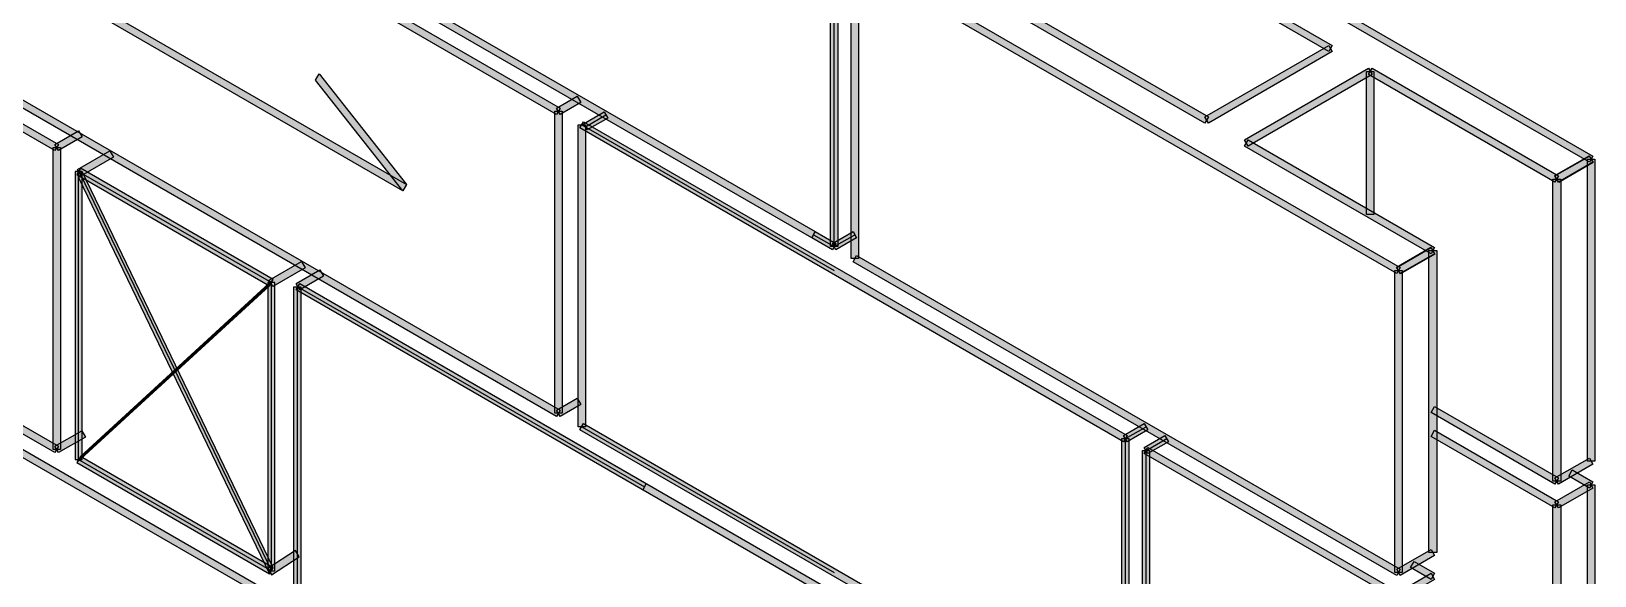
# Model space of a CAD drawing. Extents: x 0 to 119, y 0 to 84.
# Drawn here: x 52.789 to 56.724, y 47.418 to 48.788 of the extents above; entities that cross this region are included whole.
import ezdxf

# ---------------------------------------------------------------- set-up
doc = ezdxf.new("R2010")
doc.units = 0
doc.header["$MEASUREMENT"] = 0
doc.layers.add('3', color=7, linetype='CONTINUOUS')

msp = doc.modelspace()

# ---------------------------------------------------------------- linework, layer by layer
at = {"layer": '3', "color": 7, "linetype": 'Continuous'}
for p, q in [((54.809431, 48.245936), (54.809431, 49.005936)), ((54.18316, 48.547516), (54.235122, 48.577516)), ((54.174159, 48.55271), (54.809431, 48.185936)), ((52.907913, 48.435335), (53.392887, 48.155336)), ((52.907913, 48.435335), (53.392887, 48.155336)), ((52.907913, 47.71012), (52.907913, 48.435335)), ((52.912413, 48.427541), (53.392887, 47.430118)), ((52.912413, 48.427541), (53.392887, 47.430118)), ((54.75747, 48.275936), (54.809431, 48.245936)), ((54.809431, 48.245936), (54.861393, 48.275936)), ((52.907913, 47.71012), (53.392887, 48.155336)), ((52.907913, 47.71012), (53.392887, 48.155336)), ((53.392887, 47.430118), (53.392887, 48.155336)), ((53.458432, 47.385106), (53.458431, 48.145106)), ((53.459869, 48.145106), (54.331954, 47.641607)), ((54.17416, 47.792711), (54.809431, 47.425936)), ((55.542313, 47.762807), (55.594274, 47.792807)), ((55.542313, 47.002807), (55.542313, 47.762807)), ((55.594274, 47.732807), (55.646236, 47.762807)), ((55.594275, 46.972807), (55.594274, 47.732807)), ((52.907913, 47.71012), (53.392887, 47.430118))]:
    msp.add_line(p, q, dxfattribs=at)
for points in [[(54.119947, 48.594401), (54.110947, 48.578813), (52.206112, 49.678569), (52.215112, 49.694158), (54.119947, 48.594401)], [(52.857356, 48.503358), (52.848356, 48.487769), (51.514204, 49.258043), (51.523204, 49.273631), (52.857356, 48.503358)], [(55.341866, 49.248142), (55.350866, 49.263731), (56.71902, 48.473827), (56.71002, 48.458239), (55.341866, 49.248142)], [(55.341866, 49.148142), (55.350866, 49.163731), (56.062969, 48.752598), (56.053969, 48.73701), (55.341866, 49.148142)], [(53.732724, 48.402208), (53.723724, 48.386619), (52.534046, 49.073481), (52.543046, 49.089069), (53.732724, 48.402208)], [(53.453931, 49.018141), (53.462931, 49.03373), (54.76197, 48.28373), (54.75297, 48.268142), (53.453931, 49.018141)], [(54.818431, 48.245936), (54.800431, 48.245936), (54.800431, 49.005936), (54.818431, 49.005936), (54.818431, 48.245936)], [(54.852392, 48.975936), (54.870392, 48.975936), (54.870393, 48.215936), (54.852393, 48.215936), (54.852392, 48.975936)], [(56.234046, 48.193827), (56.225046, 48.178238), (54.856892, 48.968142), (54.865892, 48.98373), (56.234046, 48.193827)], [(55.7512, 48.572598), (55.7422, 48.557009), (55.030097, 48.968142), (55.039097, 48.98373), (55.7512, 48.572598)], [(54.119948, 47.834401), (54.110948, 47.818813), (52.192613, 48.926365), (52.201613, 48.941953), (54.119948, 47.834401)], [(56.053969, 48.752598), (56.062969, 48.73701), (55.7512, 48.557009), (55.7422, 48.572598), (56.053969, 48.752598)], [(53.732724, 48.402208), (53.723724, 48.386619), (53.504233, 48.665272), (53.513233, 48.68086), (53.732724, 48.402208)], [(56.153969, 48.694863), (56.162969, 48.679275), (55.8512, 48.499274), (55.8422, 48.514863), (56.153969, 48.694863)], [(56.149469, 48.687069), (56.167469, 48.687069), (56.167469, 48.327069), (56.149469, 48.327069), (56.149469, 48.687069)], [(56.632418, 48.423827), (56.623418, 48.408238), (56.153969, 48.679275), (56.162969, 48.694863), (56.632418, 48.423827)], [(54.119947, 48.578813), (54.110947, 48.594401), (54.162909, 48.624401), (54.171909, 48.608813), (54.119947, 48.578813)], [(54.106447, 48.586607), (54.124447, 48.586607), (54.124448, 47.826607), (54.106448, 47.826607), (54.106447, 48.586607)], [(55.546813, 47.770601), (55.537813, 47.755012), (54.169659, 48.544916), (54.178659, 48.560504), (55.546813, 47.770601)], [(54.18766, 48.539722), (54.17866, 48.555311), (54.230622, 48.585311), (54.239622, 48.569722), (54.18766, 48.539722)], [(52.857356, 48.487769), (52.848356, 48.503358), (52.907889, 48.537729), (52.916889, 48.522141), (52.857356, 48.487769)], [(52.857356, 48.487769), (52.848356, 48.503358), (52.907889, 48.537729), (52.916889, 48.522141), (52.857356, 48.487769)], [(54.183159, 47.79271), (54.165159, 47.79271), (54.165159, 48.55271), (54.183159, 48.55271), (54.183159, 47.79271)], [(54.165159, 48.55271), (54.183159, 48.55271), (54.183159, 47.79271), (54.165159, 47.79271), (54.165159, 48.55271)], [(54.165159, 48.55271), (54.183159, 48.55271), (54.183159, 47.79271), (54.165159, 47.79271), (54.165159, 48.55271)], [(51.512767, 48.498043), (51.521767, 48.513631), (52.857357, 47.743358), (52.848357, 47.727769), (51.512767, 48.498043)], [(52.861857, 47.735564), (52.843857, 47.735564), (52.843856, 48.495564), (52.861856, 48.495564), (52.861857, 47.735564)], [(52.861857, 47.735564), (52.843857, 47.735564), (52.843856, 48.495564), (52.861856, 48.495564), (52.861857, 47.735564)], [(52.91413, 48.424567), (52.90513, 48.440155), (52.986511, 48.487141), (52.995511, 48.471552), (52.91413, 48.424567)], [(52.91413, 48.424567), (52.90513, 48.440155), (52.986511, 48.487141), (52.995511, 48.471552), (52.91413, 48.424567)], [(55.8422, 48.499274), (55.8512, 48.514863), (56.320648, 48.243827), (56.311648, 48.228238), (55.8422, 48.499274)], [(53.388387, 48.147541), (53.397387, 48.16313), (52.912412, 48.44313), (52.903413, 48.427541), (53.388387, 48.147541)], [(56.632918, 48.407372), (56.622918, 48.424693), (56.70952, 48.474693), (56.71952, 48.457372), (56.632918, 48.407372)], [(56.632418, 48.408238), (56.623418, 48.423827), (56.71002, 48.473827), (56.71902, 48.458239), (56.632418, 48.408238)], [(56.70552, 48.466033), (56.72352, 48.466033), (56.72352, 47.706033), (56.70552, 47.706033), (56.70552, 48.466033)], [(52.916913, 48.435335), (52.898913, 48.435335), (52.898913, 47.71012), (52.916913, 47.71012), (52.916913, 48.435335)], [(53.388387, 47.422324), (53.397387, 47.437913), (52.916913, 48.435335), (52.907913, 48.419747), (53.388387, 47.422324)], [(56.617918, 48.416033), (56.637918, 48.416033), (56.637918, 47.656033), (56.617918, 47.656033), (56.617918, 48.416033)], [(54.813931, 48.25373), (54.804931, 48.238142), (54.75297, 48.268142), (54.76197, 48.28373), (54.813931, 48.25373)], [(54.856893, 48.28373), (54.865893, 48.268142), (54.813931, 48.238142), (54.804931, 48.25373), (54.856893, 48.28373)], [(56.234546, 48.177372), (56.224546, 48.194693), (56.311148, 48.244693), (56.321148, 48.227372), (56.234546, 48.177372)], [(56.234046, 48.178238), (56.225046, 48.193827), (56.311648, 48.243827), (56.320648, 48.228238), (56.234046, 48.178238)], [(53.396528, 48.146054), (53.387528, 48.161643), (53.468909, 48.208628), (53.477909, 48.19304), (53.396528, 48.146054)], [(53.396528, 48.146054), (53.387528, 48.161643), (53.468909, 48.208628), (53.477909, 48.19304), (53.396528, 48.146054)], [(54.856893, 48.208142), (54.865893, 48.22373), (56.234046, 47.433827), (56.225046, 47.418238), (54.856893, 48.208142)], [(56.306148, 48.236033), (56.326148, 48.236033), (56.326149, 47.476033), (56.306149, 47.476033), (56.306148, 48.236033)], [(53.388387, 48.147541), (53.397387, 48.16313), (52.912413, 47.717914), (52.903413, 47.702326), (53.388387, 48.147541)], [(53.464368, 48.137311), (53.455368, 48.1529), (53.514901, 48.187271), (53.523901, 48.171682), (53.464368, 48.137311)], [(53.464368, 48.137311), (53.455368, 48.1529), (53.514901, 48.187271), (53.523901, 48.171682), (53.464368, 48.137311)], [(56.238546, 47.426033), (56.220546, 47.426033), (56.220546, 48.186033), (56.238546, 48.186033), (56.238546, 47.426033)], [(53.383887, 47.430118), (53.401887, 47.430118), (53.401887, 48.155336), (53.383887, 48.155336), (53.383887, 47.430118)], [(53.449431, 48.145106), (53.467431, 48.145106), (53.467432, 47.385106), (53.449432, 47.385106), (53.449431, 48.145106)], [(54.798521, 47.382627), (54.789521, 47.367039), (53.455369, 48.137312), (53.464369, 48.1529), (54.798521, 47.382627)], [(54.336454, 47.649401), (54.327454, 47.633813), (53.455369, 48.137312), (53.464369, 48.1529), (54.336454, 47.649401)], [(54.336454, 47.649401), (54.327454, 47.633813), (53.455369, 48.137312), (53.464369, 48.1529), (54.336454, 47.649401)], [(54.119948, 46.954401), (54.110948, 46.938813), (52.206113, 48.038569), (52.215113, 48.054158), (54.119948, 46.954401)], [(54.119948, 47.818813), (54.110948, 47.834401), (54.162909, 47.864401), (54.171909, 47.848813), (54.119948, 47.818813)], [(56.311649, 47.828238), (56.320649, 47.843827), (56.632418, 47.663827), (56.623418, 47.648238), (56.311649, 47.828238)], [(52.915808, 47.782301), (52.924808, 47.766713), (52.857357, 47.727769), (52.848357, 47.743358), (52.915808, 47.782301)], [(52.915808, 47.782301), (52.924808, 47.766713), (52.857357, 47.727769), (52.848357, 47.743358), (52.915808, 47.782301)], [(55.546813, 47.010601), (55.537813, 46.995012), (54.16966, 47.784917), (54.17866, 47.800506), (55.546813, 47.010601)], [(55.546813, 47.755012), (55.537813, 47.770601), (55.589774, 47.800601), (55.598774, 47.785012), (55.546813, 47.755012)], [(55.598774, 47.725012), (55.589774, 47.740601), (55.641736, 47.770601), (55.650736, 47.755012), (55.598774, 47.725012)], [(56.632418, 47.603827), (56.623418, 47.588238), (56.311649, 47.768238), (56.320649, 47.783827), (56.632418, 47.603827)], [(55.533313, 47.762807), (55.551313, 47.762807), (55.551313, 47.002807), (55.533313, 47.002807), (55.533313, 47.762807)], [(55.533313, 47.762807), (55.551313, 47.762807), (55.551313, 47.002807), (55.533313, 47.002807), (55.533313, 47.762807)], [(55.585274, 47.732807), (55.603274, 47.732807), (55.603275, 46.972807), (55.585275, 46.972807), (55.585274, 47.732807)], [(55.585274, 47.732807), (55.603274, 47.732807), (55.603275, 46.972807), (55.585275, 46.972807), (55.585274, 47.732807)], [(56.234046, 47.373827), (56.225046, 47.358238), (55.589774, 47.725012), (55.598774, 47.740601), (56.234046, 47.373827)], [(52.912413, 47.717914), (52.903413, 47.702326), (53.388387, 47.422324), (53.397387, 47.437913), (52.912413, 47.717914)], [(56.71002, 47.713827), (56.71902, 47.698239), (56.632418, 47.648238), (56.623418, 47.663827), (56.71002, 47.713827)], [(56.71002, 47.713827), (56.71902, 47.698239), (56.632418, 47.648238), (56.623418, 47.663827), (56.71002, 47.713827)], [(56.632418, 47.588238), (56.623418, 47.603827), (56.71002, 47.653827), (56.71902, 47.638239), (56.632418, 47.588238)], [(56.658059, 47.668238), (56.667059, 47.683827), (56.71902, 47.653827), (56.71002, 47.638239), (56.658059, 47.668238)], [(56.70552, 47.646033), (56.72352, 47.646033), (56.723521, 46.886033), (56.705521, 46.886033), (56.70552, 47.646033)], [(56.617918, 47.596033), (56.637918, 47.596033), (56.637918, 46.836033), (56.617918, 46.836033), (56.617918, 47.596033)], [(53.462923, 47.46556), (53.453923, 47.481149), (53.383887, 47.435518), (53.392887, 47.41993), (53.462923, 47.46556)], [(56.311649, 47.483827), (56.320649, 47.468238), (56.234046, 47.418238), (56.225046, 47.433827), (56.311649, 47.483827)], [(56.311649, 47.483827), (56.320649, 47.468238), (56.234046, 47.418238), (56.225046, 47.433827), (56.311649, 47.483827)], [(56.234046, 47.358238), (56.225046, 47.373827), (56.311649, 47.423827), (56.320649, 47.408238), (56.234046, 47.358238)], [(56.259687, 47.438238), (56.268687, 47.453827), (56.320649, 47.423827), (56.311649, 47.408238), (56.259687, 47.438238)]]:
    msp.add_lwpolyline(points, dxfattribs=at)
for points in [[(54.119947, 48.594401), (52.206112, 49.678569), (52.215112, 49.694158)], [(54.119947, 48.594401), (54.110947, 48.578813), (52.206112, 49.678569)], [(54.119947, 48.594401), (52.215112, 49.694158), (54.119947, 48.594401)], [(52.857356, 48.503358), (51.514204, 49.258043), (51.523204, 49.273631)], [(52.857356, 48.503358), (51.523204, 49.273631), (52.857356, 48.503358)], [(52.857356, 48.503358), (52.848356, 48.487769), (51.514204, 49.258043)], [(55.341866, 49.248142), (55.350866, 49.263731), (56.71902, 48.473827)], [(55.341866, 49.248142), (56.71902, 48.473827), (56.71002, 48.458239)], [(55.341866, 49.248142), (56.71002, 48.458239), (55.341866, 49.248142)], [(55.341866, 49.148142), (55.350866, 49.163731), (56.062969, 48.752598)], [(55.341866, 49.148142), (56.062969, 48.752598), (56.053969, 48.73701)], [(55.341866, 49.148142), (56.053969, 48.73701), (55.341866, 49.148142)], [(53.732724, 48.402208), (52.534046, 49.073481), (52.543046, 49.089069)], [(53.732724, 48.402208), (53.723724, 48.386619), (52.534046, 49.073481)], [(53.732724, 48.402208), (52.543046, 49.089069), (53.732724, 48.402208)], [(53.453931, 49.018141), (53.462931, 49.03373), (54.76197, 48.28373)], [(53.453931, 49.018141), (54.76197, 48.28373), (54.75297, 48.268142)], [(53.453931, 49.018141), (54.75297, 48.268142), (53.453931, 49.018141)], [(54.818431, 48.245936), (54.800431, 48.245936), (54.800431, 49.005936)], [(54.818431, 48.245936), (54.800431, 49.005936), (54.818431, 49.005936)], [(54.818431, 48.245936), (54.818431, 49.005936), (54.818431, 48.245936)], [(54.852392, 48.975936), (54.870392, 48.975936), (54.870393, 48.215936)], [(54.852392, 48.975936), (54.870393, 48.215936), (54.852393, 48.215936)], [(54.852392, 48.975936), (54.852393, 48.215936), (54.852392, 48.975936)], [(56.234046, 48.193827), (54.856892, 48.968142), (54.865892, 48.98373)], [(56.234046, 48.193827), (56.225046, 48.178238), (54.856892, 48.968142)], [(56.234046, 48.193827), (54.865892, 48.98373), (56.234046, 48.193827)], [(55.7512, 48.572598), (55.030097, 48.968142), (55.039097, 48.98373)], [(55.7512, 48.572598), (55.7422, 48.557009), (55.030097, 48.968142)], [(55.7512, 48.572598), (55.039097, 48.98373), (55.7512, 48.572598)], [(54.119948, 47.834401), (52.192613, 48.926365), (52.201613, 48.941953)], [(54.119948, 47.834401), (54.110948, 47.818813), (52.192613, 48.926365)], [(54.119948, 47.834401), (52.201613, 48.941953), (54.119948, 47.834401)], [(56.053969, 48.752598), (55.7512, 48.557009), (55.7422, 48.572598)], [(56.053969, 48.752598), (55.7422, 48.572598), (56.053969, 48.752598)], [(56.053969, 48.752598), (56.062969, 48.73701), (55.7512, 48.557009)], [(53.732724, 48.402208), (53.504233, 48.665272), (53.513233, 48.68086)], [(53.732724, 48.402208), (53.513233, 48.68086), (53.732724, 48.402208)], [(56.153969, 48.694863), (55.8512, 48.499274), (55.8422, 48.514863)], [(56.153969, 48.694863), (55.8422, 48.514863), (56.153969, 48.694863)], [(56.153969, 48.694863), (56.162969, 48.679275), (55.8512, 48.499274)], [(56.149469, 48.687069), (56.167469, 48.687069), (56.167469, 48.327069)], [(56.149469, 48.687069), (56.167469, 48.327069), (56.149469, 48.327069)], [(56.149469, 48.687069), (56.149469, 48.327069), (56.149469, 48.687069)], [(56.632418, 48.423827), (56.153969, 48.679275), (56.162969, 48.694863)], [(56.632418, 48.423827), (56.623418, 48.408238), (56.153969, 48.679275)], [(56.632418, 48.423827), (56.162969, 48.694863), (56.632418, 48.423827)], [(53.732724, 48.402208), (53.723724, 48.386619), (53.504233, 48.665272)], [(54.119947, 48.578813), (54.110947, 48.594401), (54.162909, 48.624401)], [(54.119947, 48.578813), (54.162909, 48.624401), (54.171909, 48.608813)], [(54.119947, 48.578813), (54.171909, 48.608813), (54.119947, 48.578813)], [(54.106447, 48.586607), (54.124447, 48.586607), (54.124448, 47.826607)], [(54.106447, 48.586607), (54.124448, 47.826607), (54.106448, 47.826607)], [(54.106447, 48.586607), (54.106448, 47.826607), (54.106447, 48.586607)], [(55.546813, 47.770601), (54.169659, 48.544916), (54.178659, 48.560504)], [(55.546813, 47.770601), (54.178659, 48.560504), (55.546813, 47.770601)], [(54.18766, 48.539722), (54.17866, 48.555311), (54.230622, 48.585311)], [(54.18766, 48.539722), (54.230622, 48.585311), (54.239622, 48.569722)], [(54.18766, 48.539722), (54.239622, 48.569722), (54.18766, 48.539722)], [(52.857356, 48.487769), (52.848356, 48.503358), (52.907889, 48.537729)], [(52.857356, 48.487769), (52.848356, 48.503358), (52.907889, 48.537729)], [(52.857356, 48.487769), (52.907889, 48.537729), (52.916889, 48.522141)], [(52.857356, 48.487769), (52.907889, 48.537729), (52.916889, 48.522141)], [(52.857356, 48.487769), (52.916889, 48.522141), (52.857356, 48.487769)], [(52.857356, 48.487769), (52.916889, 48.522141), (52.857356, 48.487769)], [(54.183159, 47.79271), (54.165159, 47.79271), (54.165159, 48.55271)], [(54.183159, 47.79271), (54.165159, 48.55271), (54.183159, 48.55271)], [(54.165159, 48.55271), (54.183159, 48.55271), (54.183159, 47.79271)], [(54.165159, 48.55271), (54.183159, 47.79271), (54.165159, 47.79271)], [(54.165159, 48.55271), (54.165159, 47.79271), (54.165159, 48.55271)], [(54.165159, 48.55271), (54.183159, 48.55271), (54.183159, 47.79271)], [(54.165159, 48.55271), (54.183159, 47.79271), (54.165159, 47.79271)], [(54.165159, 48.55271), (54.165159, 47.79271), (54.165159, 48.55271)], [(55.546813, 47.770601), (55.537813, 47.755012), (54.169659, 48.544916)], [(54.183159, 47.79271), (54.183159, 48.55271), (54.183159, 47.79271)], [(51.512767, 48.498043), (51.521767, 48.513631), (52.857357, 47.743358)], [(51.512767, 48.498043), (52.857357, 47.743358), (52.848357, 47.727769)], [(51.512767, 48.498043), (52.848357, 47.727769), (51.512767, 48.498043)], [(52.861857, 47.735564), (52.843857, 47.735564), (52.843856, 48.495564)], [(52.861857, 47.735564), (52.843856, 48.495564), (52.861856, 48.495564)], [(52.861857, 47.735564), (52.843857, 47.735564), (52.843856, 48.495564)], [(52.861857, 47.735564), (52.843856, 48.495564), (52.861856, 48.495564)], [(52.861857, 47.735564), (52.861856, 48.495564), (52.861857, 47.735564)], [(52.861857, 47.735564), (52.861856, 48.495564), (52.861857, 47.735564)], [(52.91413, 48.424567), (52.90513, 48.440155), (52.986511, 48.487141)], [(52.91413, 48.424567), (52.90513, 48.440155), (52.986511, 48.487141)], [(52.91413, 48.424567), (52.986511, 48.487141), (52.995511, 48.471552)], [(52.91413, 48.424567), (52.986511, 48.487141), (52.995511, 48.471552)], [(55.8422, 48.499274), (55.8512, 48.514863), (56.320648, 48.243827)], [(55.8422, 48.499274), (56.320648, 48.243827), (56.311648, 48.228238)], [(55.8422, 48.499274), (56.311648, 48.228238), (55.8422, 48.499274)], [(53.388387, 48.147541), (52.912412, 48.44313), (52.903413, 48.427541)], [(53.388387, 48.147541), (53.397387, 48.16313), (52.912412, 48.44313)], [(52.91413, 48.424567), (52.995511, 48.471552), (52.91413, 48.424567)], [(52.91413, 48.424567), (52.995511, 48.471552), (52.91413, 48.424567)], [(56.632918, 48.407372), (56.622918, 48.424693), (56.70952, 48.474693)], [(56.632418, 48.408238), (56.623418, 48.423827), (56.71002, 48.473827)], [(56.632418, 48.408238), (56.71002, 48.473827), (56.71902, 48.458239)], [(56.632418, 48.408238), (56.71902, 48.458239), (56.632418, 48.408238)], [(56.632918, 48.407372), (56.70952, 48.474693), (56.71952, 48.457372)], [(56.632918, 48.407372), (56.71952, 48.457372), (56.632918, 48.407372)], [(56.70552, 48.466033), (56.72352, 48.466033), (56.72352, 47.706033)], [(56.70552, 48.466033), (56.72352, 47.706033), (56.70552, 47.706033)], [(56.70552, 48.466033), (56.70552, 47.706033), (56.70552, 48.466033)], [(52.916913, 48.435335), (52.898913, 48.435335), (52.898913, 47.71012)], [(52.916913, 48.435335), (52.898913, 47.71012), (52.916913, 47.71012)], [(53.388387, 48.147541), (52.903413, 48.427541), (53.388387, 48.147541)], [(53.388387, 47.422324), (52.916913, 48.435335), (52.907913, 48.419747)], [(53.388387, 47.422324), (52.907913, 48.419747), (53.388387, 47.422324)], [(53.388387, 47.422324), (53.397387, 47.437913), (52.916913, 48.435335)], [(52.916913, 48.435335), (52.916913, 47.71012), (52.916913, 48.435335)], [(56.617918, 48.416033), (56.637918, 48.416033), (56.637918, 47.656033)], [(56.617918, 48.416033), (56.637918, 47.656033), (56.617918, 47.656033)], [(56.617918, 48.416033), (56.617918, 47.656033), (56.617918, 48.416033)], [(54.813931, 48.25373), (54.75297, 48.268142), (54.76197, 48.28373)], [(54.813931, 48.25373), (54.76197, 48.28373), (54.813931, 48.25373)], [(54.856893, 48.28373), (54.813931, 48.238142), (54.804931, 48.25373)], [(54.856893, 48.28373), (54.804931, 48.25373), (54.856893, 48.28373)], [(54.856893, 48.28373), (54.865893, 48.268142), (54.813931, 48.238142)], [(54.813931, 48.25373), (54.804931, 48.238142), (54.75297, 48.268142)], [(56.234546, 48.177372), (56.224546, 48.194693), (56.311148, 48.244693)], [(56.234046, 48.178238), (56.225046, 48.193827), (56.311648, 48.243827)], [(56.234046, 48.178238), (56.311648, 48.243827), (56.320648, 48.228238)], [(56.234546, 48.177372), (56.311148, 48.244693), (56.321148, 48.227372)], [(53.396528, 48.146054), (53.387528, 48.161643), (53.468909, 48.208628)], [(53.396528, 48.146054), (53.387528, 48.161643), (53.468909, 48.208628)], [(53.396528, 48.146054), (53.468909, 48.208628), (53.477909, 48.19304)], [(53.396528, 48.146054), (53.468909, 48.208628), (53.477909, 48.19304)], [(54.856893, 48.208142), (54.865893, 48.22373), (56.234046, 47.433827)], [(54.856893, 48.208142), (56.234046, 47.433827), (56.225046, 47.418238)], [(54.856893, 48.208142), (56.225046, 47.418238), (54.856893, 48.208142)], [(56.234046, 48.178238), (56.320648, 48.228238), (56.234046, 48.178238)], [(56.234546, 48.177372), (56.321148, 48.227372), (56.234546, 48.177372)], [(56.306148, 48.236033), (56.326148, 48.236033), (56.326149, 47.476033)], [(56.306148, 48.236033), (56.326149, 47.476033), (56.306149, 47.476033)], [(56.306148, 48.236033), (56.306149, 47.476033), (56.306148, 48.236033)], [(53.388387, 48.147541), (53.397387, 48.16313), (52.912413, 47.717914)], [(53.396528, 48.146054), (53.477909, 48.19304), (53.396528, 48.146054)], [(53.396528, 48.146054), (53.477909, 48.19304), (53.396528, 48.146054)], [(53.464368, 48.137311), (53.455368, 48.1529), (53.514901, 48.187271)], [(53.464368, 48.137311), (53.455368, 48.1529), (53.514901, 48.187271)], [(53.464368, 48.137311), (53.514901, 48.187271), (53.523901, 48.171682)], [(53.464368, 48.137311), (53.514901, 48.187271), (53.523901, 48.171682)], [(53.464368, 48.137311), (53.523901, 48.171682), (53.464368, 48.137311)], [(53.464368, 48.137311), (53.523901, 48.171682), (53.464368, 48.137311)], [(56.238546, 47.426033), (56.220546, 47.426033), (56.220546, 48.186033)], [(56.238546, 47.426033), (56.220546, 48.186033), (56.238546, 48.186033)], [(56.238546, 47.426033), (56.238546, 48.186033), (56.238546, 47.426033)], [(53.388387, 48.147541), (52.912413, 47.717914), (52.903413, 47.702326)], [(53.388387, 48.147541), (52.903413, 47.702326), (53.388387, 48.147541)], [(53.383887, 47.430118), (53.401887, 47.430118), (53.401887, 48.155336)], [(53.383887, 47.430118), (53.401887, 48.155336), (53.383887, 48.155336)], [(53.383887, 47.430118), (53.383887, 48.155336), (53.383887, 47.430118)], [(53.449431, 48.145106), (53.467431, 48.145106), (53.467432, 47.385106)], [(53.449431, 48.145106), (53.467432, 47.385106), (53.449432, 47.385106)], [(53.449431, 48.145106), (53.449432, 47.385106), (53.449431, 48.145106)], [(54.798521, 47.382627), (53.455369, 48.137312), (53.464369, 48.1529)], [(54.336454, 47.649401), (53.455369, 48.137312), (53.464369, 48.1529)], [(54.336454, 47.649401), (53.455369, 48.137312), (53.464369, 48.1529)], [(54.798521, 47.382627), (54.789521, 47.367039), (53.455369, 48.137312)], [(54.336454, 47.649401), (54.327454, 47.633813), (53.455369, 48.137312)], [(54.336454, 47.649401), (54.327454, 47.633813), (53.455369, 48.137312)], [(54.798521, 47.382627), (53.464369, 48.1529), (54.798521, 47.382627)], [(54.336454, 47.649401), (53.464369, 48.1529), (54.336454, 47.649401)], [(54.336454, 47.649401), (53.464369, 48.1529), (54.336454, 47.649401)], [(54.119948, 46.954401), (52.206113, 48.038569), (52.215113, 48.054158)], [(54.119948, 46.954401), (52.215113, 48.054158), (54.119948, 46.954401)], [(54.119948, 46.954401), (54.110948, 46.938813), (52.206113, 48.038569)], [(54.119948, 47.818813), (54.110948, 47.834401), (54.162909, 47.864401)], [(54.119948, 47.818813), (54.162909, 47.864401), (54.171909, 47.848813)], [(54.119948, 47.818813), (54.171909, 47.848813), (54.119948, 47.818813)], [(56.311649, 47.828238), (56.320649, 47.843827), (56.632418, 47.663827)], [(56.311649, 47.828238), (56.632418, 47.663827), (56.623418, 47.648238)], [(56.311649, 47.828238), (56.623418, 47.648238), (56.311649, 47.828238)], [(52.915808, 47.782301), (52.857357, 47.727769), (52.848357, 47.743358)], [(52.915808, 47.782301), (52.848357, 47.743358), (52.915808, 47.782301)], [(52.915808, 47.782301), (52.857357, 47.727769), (52.848357, 47.743358)], [(52.915808, 47.782301), (52.848357, 47.743358), (52.915808, 47.782301)], [(52.915808, 47.782301), (52.924808, 47.766713), (52.857357, 47.727769)], [(52.915808, 47.782301), (52.924808, 47.766713), (52.857357, 47.727769)], [(55.546813, 47.010601), (54.16966, 47.784917), (54.17866, 47.800506)], [(55.546813, 47.010601), (55.537813, 46.995012), (54.16966, 47.784917)], [(55.546813, 47.010601), (54.17866, 47.800506), (55.546813, 47.010601)], [(55.546813, 47.755012), (55.537813, 47.770601), (55.589774, 47.800601)], [(55.546813, 47.755012), (55.589774, 47.800601), (55.598774, 47.785012)], [(55.546813, 47.755012), (55.598774, 47.785012), (55.546813, 47.755012)], [(55.598774, 47.725012), (55.589774, 47.740601), (55.641736, 47.770601)], [(55.598774, 47.725012), (55.641736, 47.770601), (55.650736, 47.755012)], [(56.632418, 47.603827), (56.311649, 47.768238), (56.320649, 47.783827)], [(56.632418, 47.603827), (56.320649, 47.783827), (56.632418, 47.603827)], [(55.533313, 47.762807), (55.551313, 47.762807), (55.551313, 47.002807)], [(55.533313, 47.762807), (55.551313, 47.002807), (55.533313, 47.002807)], [(55.533313, 47.762807), (55.533313, 47.002807), (55.533313, 47.762807)], [(55.533313, 47.762807), (55.551313, 47.762807), (55.551313, 47.002807)], [(55.533313, 47.762807), (55.551313, 47.002807), (55.533313, 47.002807)], [(55.533313, 47.762807), (55.533313, 47.002807), (55.533313, 47.762807)], [(55.585274, 47.732807), (55.603274, 47.732807), (55.603275, 46.972807)], [(55.585274, 47.732807), (55.603275, 46.972807), (55.585275, 46.972807)], [(55.585274, 47.732807), (55.585275, 46.972807), (55.585274, 47.732807)], [(55.585274, 47.732807), (55.603274, 47.732807), (55.603275, 46.972807)], [(55.585274, 47.732807), (55.603275, 46.972807), (55.585275, 46.972807)], [(55.585274, 47.732807), (55.585275, 46.972807), (55.585274, 47.732807)], [(56.234046, 47.373827), (55.589774, 47.725012), (55.598774, 47.740601)], [(55.598774, 47.725012), (55.650736, 47.755012), (55.598774, 47.725012)], [(56.234046, 47.373827), (55.598774, 47.740601), (56.234046, 47.373827)], [(56.632418, 47.603827), (56.623418, 47.588238), (56.311649, 47.768238)], [(52.912413, 47.717914), (52.903413, 47.702326), (53.388387, 47.422324)], [(52.912413, 47.717914), (53.388387, 47.422324), (53.397387, 47.437913)], [(52.912413, 47.717914), (53.397387, 47.437913), (52.912413, 47.717914)], [(56.234046, 47.373827), (56.225046, 47.358238), (55.589774, 47.725012)], [(56.71002, 47.713827), (56.632418, 47.648238), (56.623418, 47.663827)], [(56.71002, 47.713827), (56.623418, 47.663827), (56.71002, 47.713827)], [(56.71002, 47.713827), (56.632418, 47.648238), (56.623418, 47.663827)], [(56.71002, 47.713827), (56.623418, 47.663827), (56.71002, 47.713827)], [(56.71002, 47.713827), (56.71902, 47.698239), (56.632418, 47.648238)], [(56.71002, 47.713827), (56.71902, 47.698239), (56.632418, 47.648238)], [(56.632418, 47.588238), (56.623418, 47.603827), (56.71002, 47.653827)], [(56.632418, 47.588238), (56.71002, 47.653827), (56.71902, 47.638239)], [(56.658059, 47.668238), (56.667059, 47.683827), (56.71902, 47.653827)], [(56.658059, 47.668238), (56.71902, 47.653827), (56.71002, 47.638239)], [(56.658059, 47.668238), (56.71002, 47.638239), (56.658059, 47.668238)], [(56.632418, 47.588238), (56.71902, 47.638239), (56.632418, 47.588238)], [(56.70552, 47.646033), (56.72352, 47.646033), (56.723521, 46.886033)], [(56.70552, 47.646033), (56.723521, 46.886033), (56.705521, 46.886033)], [(56.70552, 47.646033), (56.705521, 46.886033), (56.70552, 47.646033)], [(56.617918, 47.596033), (56.637918, 47.596033), (56.637918, 46.836033)], [(56.617918, 47.596033), (56.637918, 46.836033), (56.617918, 46.836033)], [(56.617918, 47.596033), (56.617918, 46.836033), (56.617918, 47.596033)], [(53.462923, 47.46556), (53.453923, 47.481149), (53.383887, 47.435518)], [(53.462923, 47.46556), (53.383887, 47.435518), (53.392887, 47.41993)], [(53.462923, 47.46556), (53.392887, 47.41993), (53.462923, 47.46556)], [(56.311649, 47.483827), (56.234046, 47.418238), (56.225046, 47.433827)], [(56.311649, 47.483827), (56.225046, 47.433827), (56.311649, 47.483827)], [(56.311649, 47.483827), (56.234046, 47.418238), (56.225046, 47.433827)], [(56.311649, 47.483827), (56.225046, 47.433827), (56.311649, 47.483827)], [(56.311649, 47.483827), (56.320649, 47.468238), (56.234046, 47.418238)], [(56.311649, 47.483827), (56.320649, 47.468238), (56.234046, 47.418238)], [(53.732725, 46.762208), (52.534046, 47.433481), (52.543046, 47.449069)], [(53.732725, 46.762208), (53.723725, 46.746619), (52.534046, 47.433481)], [(53.732725, 46.762208), (52.543046, 47.449069), (53.732725, 46.762208)], [(56.234046, 47.358238), (56.225046, 47.373827), (56.311649, 47.423827)], [(56.234046, 47.358238), (56.311649, 47.423827), (56.320649, 47.408238)], [(56.259687, 47.438238), (56.268687, 47.453827), (56.320649, 47.423827)], [(56.259687, 47.438238), (56.320649, 47.423827), (56.311649, 47.408238)], [(56.259687, 47.438238), (56.311649, 47.408238), (56.259687, 47.438238)]]:
    msp.add_solid(points, dxfattribs=at)

doc.saveas('drawing.dxf')
